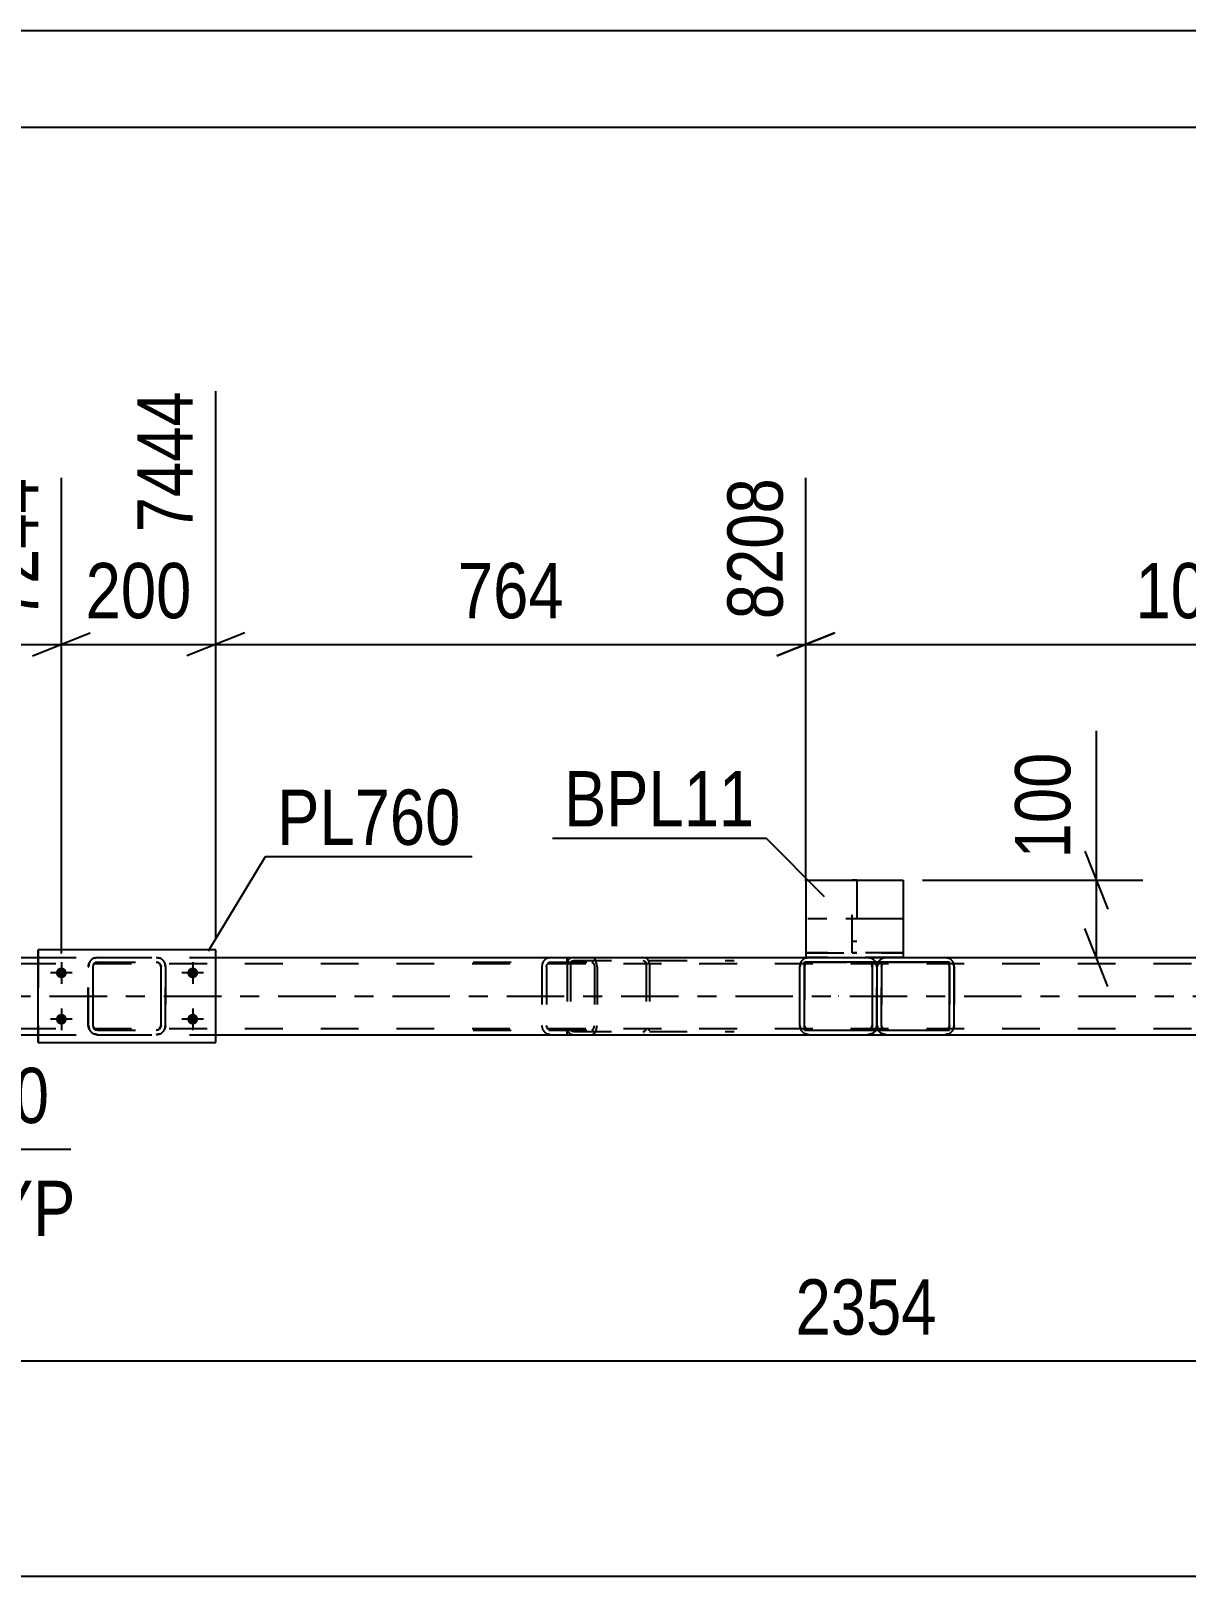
# Model space of a CAD drawing. Header units: millimetres. Extents: x -598 to 243, y -441 to 153.
# Drawn here: x -265.7 to -205.9, y 73 to 153 of the extents above; entities that cross this region are included whole.
import ezdxf

# ---------------------------------------------------------------- set-up
doc = ezdxf.new("R2010")
doc.units = ezdxf.units.MM
doc.linetypes.add('DXK_LINE_DOT2', pattern=[3.9198, 1.9599, -1.9599])
doc.linetypes.add('DXK_LINE_DOT3', pattern=[5.9187, 2.979, -0.9799, 0.9799, -0.9799])
doc.styles.add('Arial Narrow', font='ARIALN.TTF', dxfattribs={"height": 0.2})

# ---------------------------------------------------------------- blocks, each defined once
blk = doc.blocks.new('Unknown-318889849-1133')
at = {"color": 5, "linetype": 'Continuous'}
for p, q in [((243.023, 152.993), (-597.977, 152.993)), ((238.023, 147.993), (-592.977, 147.993))]:
    blk.add_line(p, q, dxfattribs=at)
blk = doc.blocks.new('Part-318889849-64224 - 64094')
at = {"color": 2, "linetype": 'Continuous'}
for p, q in [((-221.617, 105), (-221.434, 105.037)), ((-221.617, 105), (-221.613, 105)), ((-221.429, 105.037), (-221.613, 105)), ((-221.431, 105.037), (-218.389, 105.037)), ((-218.205, 105), (-218.389, 105.037)), ((-217.909, 104.557), (-217.945, 104.74)), ((-217.909, 101.517), (-217.909, 104.557)), ((-221.617, 101.073), (-221.613, 101.073)), ((-221.434, 101.037), (-221.617, 101.073)), ((-221.613, 101.073), (-221.429, 101.037)), ((-221.434, 101.037), (-218.389, 101.037)), ((-218.389, 101.037), (-218.205, 101.073)), ((-217.945, 101.333), (-217.909, 101.517))]:
    blk.add_line(p, q, dxfattribs=at)
at = {"color": 7, "linetype": 'DXK_LINE_DOT2'}
for p, q in [((-221.526, 104.778), (-221.603, 104.726)), ((-221.599, 104.726), (-221.521, 104.778)), ((-221.434, 104.797), (-221.526, 104.778)), ((-221.521, 104.778), (-221.429, 104.797)), ((-221.434, 105.037), (-221.431, 105.037)), ((-221.434, 105.037), (-221.431, 105.037)), ((-221.434, 104.797), (-218.389, 104.797)), ((-218.394, 105.037), (-218.21, 105)), ((-218.302, 104.778), (-218.394, 104.797)), ((-218.389, 104.797), (-218.297, 104.778)), ((-218.302, 104.778), (-218.297, 104.778)), ((-218.224, 104.726), (-218.302, 104.778)), ((-218.297, 104.778), (-218.219, 104.726)), ((-221.914, 104.557), (-221.91, 104.577)), ((-221.914, 104.557), (-221.909, 104.557)), ((-221.914, 101.517), (-221.914, 104.557)), ((-221.91, 104.577), (-221.877, 104.74)), ((-221.872, 104.74), (-221.909, 104.557)), ((-221.909, 101.517), (-221.909, 104.557)), ((-221.655, 104.648), (-221.674, 104.557)), ((-221.669, 104.557), (-221.674, 104.557)), ((-221.674, 104.557), (-221.674, 101.517)), ((-221.669, 104.557), (-221.651, 104.648)), ((-221.669, 101.517), (-221.669, 104.557)), ((-221.603, 104.726), (-221.655, 104.648)), ((-221.651, 104.648), (-221.599, 104.726)), ((-218.172, 104.648), (-218.224, 104.726)), ((-218.219, 104.726), (-218.167, 104.648)), ((-218.154, 104.557), (-218.172, 104.648)), ((-218.167, 104.648), (-218.149, 104.557)), ((-218.149, 104.557), (-218.154, 104.557)), ((-218.154, 104.557), (-218.154, 101.517)), ((-218.149, 101.517), (-218.149, 104.557)), ((-217.95, 104.74), (-217.914, 104.557)), ((-217.909, 104.557), (-217.914, 104.557)), ((-217.914, 104.557), (-217.914, 101.517)), ((-221.909, 101.517), (-221.914, 101.517)), ((-221.877, 101.333), (-221.914, 101.517)), ((-221.909, 101.517), (-221.872, 101.333)), ((-221.674, 101.517), (-221.669, 101.517)), ((-221.674, 101.517), (-221.655, 101.425)), ((-221.651, 101.425), (-221.669, 101.517)), ((-221.655, 101.425), (-221.603, 101.347)), ((-221.599, 101.347), (-221.651, 101.425)), ((-221.603, 101.347), (-221.526, 101.295)), ((-221.521, 101.295), (-221.599, 101.347)), ((-221.526, 101.295), (-221.434, 101.277)), ((-221.429, 101.277), (-221.521, 101.295)), ((-221.434, 101.277), (-218.389, 101.277)), ((-218.394, 101.277), (-218.302, 101.295)), ((-218.21, 101.073), (-218.394, 101.037)), ((-218.297, 101.295), (-218.389, 101.277)), ((-218.302, 101.295), (-218.224, 101.347)), ((-218.302, 101.295), (-218.297, 101.295)), ((-218.219, 101.347), (-218.297, 101.295)), ((-218.224, 101.347), (-218.172, 101.425)), ((-218.167, 101.425), (-218.219, 101.347)), ((-218.172, 101.425), (-218.154, 101.517)), ((-218.149, 101.517), (-218.167, 101.425)), ((-218.154, 101.517), (-218.149, 101.517)), ((-217.914, 101.517), (-217.95, 101.333)), ((-217.914, 101.517), (-217.909, 101.517))]:
    blk.add_line(p, q, dxfattribs=at)
for centre, start, end in [((-221.434, 104.557), 149.40122, 157.50002), ((-221.429, 104.557), 149.4012, 157.50002), ((-218.394, 104.557), 22.5, 67.5), ((-221.434, 101.517), 202.49998, 210.59897), ((-221.429, 101.517), 202.49998, 210.59895), ((-218.394, 101.517), 292.5, 337.5)]:
    blk.add_arc(centre, 0.48, start, end, dxfattribs=at)
at = {"color": 2, "linetype": 'Continuous'}
for centre, start, end in [((-221.434, 104.557), 112.5, 149.4012), ((-221.429, 104.557), 112.5, 149.40118), ((-218.389, 104.557), 22.5, 67.5), ((-221.434, 101.517), 210.59899, 247.5), ((-221.429, 101.517), 210.59897, 247.5), ((-218.389, 101.517), 292.5, 337.5)]:
    blk.add_arc(centre, 0.48, start, end, dxfattribs=at)
blk = doc.blocks.new('Part-318889849-64223 - 64094')
at = {"color": 2, "linetype": 'Continuous'}
for p, q in [((-265.339, 100.637), (-265.339, 105.437)), ((-265.339, 105.437), (-265.339, 105.437)), ((-256.139, 105.437), (-265.339, 105.437)), ((-256.139, 100.637), (-256.139, 105.437)), ((-265.339, 100.637), (-265.339, 100.637)), ((-265.339, 100.637), (-256.139, 100.637))]:
    blk.add_line(p, q, dxfattribs=at)
at = {"color": 7, "linetype": 'DXK_LINE_DOT2'}
for p, q in [((-265.339, 105.437), (-265.339, 100.637)), ((-265.339, 105.437), (-265.339, 105.437)), ((-256.139, 100.637), (-256.139, 105.437)), ((-265.339, 100.637), (-265.339, 100.637))]:
    blk.add_line(p, q, dxfattribs=at)
blk = doc.blocks.new('Part-318889849-64102 - 64094')
at = {"color": 2, "linetype": 'Continuous'}
for p, q in [((-269.55, 105.037), (-265.339, 105.037)), ((-256.139, 105.037), (-225.59, 105.037)), ((-218.389, 105.037), (-185.345, 105.037)), ((-269.55, 101.037), (-265.339, 101.037)), ((-256.139, 101.037), (-225.43, 101.037)), ((-222.389, 101.037), (-221.429, 101.037)), ((-218.389, 101.037), (-185.345, 101.037))]:
    blk.add_line(p, q, dxfattribs=at)
at = {"color": 7, "linetype": 'DXK_LINE_DOT2'}
for p, q in [((-265.339, 105.037), (-256.139, 105.037)), ((-225.59, 105.037), (-218.389, 105.037)), ((-513.338, 104.717), (-1.547, 104.717)), ((-513.338, 101.357), (-1.547, 101.357)), ((-265.339, 101.037), (-256.139, 101.037)), ((-225.43, 101.037), (-222.389, 101.037)), ((-221.429, 101.037), (-218.389, 101.037))]:
    blk.add_line(p, q, dxfattribs=at)
at = {"color": 7, "linetype": 'DXK_LINE_DOT3'}
blk.add_line((-513.338, 103.037), (-1.547, 103.037), dxfattribs=at)
blk = doc.blocks.new('Part-318889849-64189 - 64094')
at = {"color": 2, "linetype": 'Continuous'}
for p, q in [((-225.771, 104.896), (-225.769, 104.896)), ((-225.616, 105), (-225.432, 105.036)), ((-225.43, 105.036), (-225.613, 105)), ((-225.43, 105.036), (-222.39, 105.036)), ((-222.206, 105), (-222.39, 105.036)), ((-225.912, 104.556), (-225.875, 104.74)), ((-225.912, 104.556), (-225.91, 104.556)), ((-225.912, 101.516), (-225.912, 104.556)), ((-225.873, 104.74), (-225.91, 104.556)), ((-225.91, 101.516), (-225.91, 104.556)), ((-225.91, 101.516), (-225.912, 101.516)), ((-225.875, 101.333), (-225.912, 101.516)), ((-225.91, 101.516), (-225.873, 101.333)), ((-225.771, 101.177), (-225.769, 101.177)), ((-225.432, 101.036), (-225.616, 101.073)), ((-225.613, 101.073), (-225.43, 101.036)), ((-225.43, 101.036), (-222.39, 101.036)), ((-222.39, 101.036), (-222.206, 101.073))]:
    blk.add_line(p, q, dxfattribs=at)
at = {"color": 7, "linetype": 'DXK_LINE_DOT2'}
for p, q in [((-225.524, 104.778), (-225.602, 104.726)), ((-225.599, 104.726), (-225.521, 104.778)), ((-225.432, 104.796), (-225.524, 104.778)), ((-225.521, 104.778), (-225.43, 104.796)), ((-225.432, 105.036), (-225.43, 105.036)), ((-225.432, 105.036), (-225.43, 105.036)), ((-225.432, 104.796), (-222.39, 104.796)), ((-222.392, 105.036), (-222.208, 105)), ((-222.3, 104.778), (-222.392, 104.796)), ((-222.39, 104.796), (-222.298, 104.778)), ((-222.222, 104.726), (-222.3, 104.778)), ((-222.298, 104.778), (-222.22, 104.726)), ((-225.654, 104.648), (-225.672, 104.556)), ((-225.67, 104.556), (-225.672, 104.556)), ((-225.672, 104.556), (-225.672, 101.516)), ((-225.67, 104.556), (-225.651, 104.648)), ((-225.67, 101.516), (-225.67, 104.556)), ((-225.602, 104.726), (-225.654, 104.648)), ((-225.651, 104.648), (-225.599, 104.726)), ((-222.222, 104.726), (-222.22, 104.726)), ((-222.17, 104.648), (-222.222, 104.726)), ((-222.22, 104.726), (-222.168, 104.648)), ((-222.152, 104.556), (-222.17, 104.648)), ((-222.168, 104.648), (-222.15, 104.556)), ((-222.15, 104.556), (-222.152, 104.556)), ((-222.152, 104.556), (-222.152, 101.516)), ((-222.15, 101.516), (-222.15, 104.556)), ((-221.949, 104.74), (-221.912, 104.556)), ((-221.91, 104.556), (-221.946, 104.74)), ((-221.91, 104.556), (-221.912, 104.556)), ((-221.912, 104.556), (-221.912, 101.516)), ((-221.91, 101.516), (-221.91, 104.556)), ((-225.672, 101.516), (-225.67, 101.516)), ((-225.672, 101.516), (-225.654, 101.425)), ((-225.651, 101.425), (-225.67, 101.516)), ((-225.654, 101.425), (-225.602, 101.347)), ((-225.599, 101.347), (-225.651, 101.425)), ((-225.602, 101.347), (-225.524, 101.295)), ((-225.521, 101.295), (-225.599, 101.347)), ((-225.524, 101.295), (-225.432, 101.276)), ((-225.43, 101.276), (-225.521, 101.295)), ((-225.432, 101.276), (-222.39, 101.276)), ((-225.432, 101.036), (-225.43, 101.036)), ((-225.432, 101.036), (-225.43, 101.036)), ((-222.392, 101.276), (-222.3, 101.295)), ((-222.208, 101.073), (-222.392, 101.036)), ((-222.298, 101.295), (-222.39, 101.276)), ((-222.3, 101.295), (-222.222, 101.347)), ((-222.22, 101.347), (-222.298, 101.295)), ((-222.222, 101.347), (-222.17, 101.425)), ((-222.222, 101.347), (-222.22, 101.347)), ((-222.168, 101.425), (-222.22, 101.347)), ((-222.17, 101.425), (-222.152, 101.516)), ((-222.15, 101.516), (-222.168, 101.425)), ((-222.152, 101.516), (-222.15, 101.516)), ((-221.912, 101.516), (-221.949, 101.333)), ((-221.946, 101.333), (-221.91, 101.516)), ((-221.912, 101.516), (-221.91, 101.516))]:
    blk.add_line(p, q, dxfattribs=at)
at = {"color": 7, "linetype": 'DXK_LINE_DOT3'}
blk.add_line((-223.908, 103.036), (-223.914, 103.036), dxfattribs=at)
at = {"color": 2, "linetype": 'Continuous'}
for centre, start, end in [((-225.432, 104.556), 112.5, 157.5), ((-225.43, 104.556), 112.5, 157.5), ((-222.39, 104.556), 30.60497, 67.5), ((-225.432, 101.516), 202.5, 247.5), ((-225.43, 101.516), 202.5, 247.5), ((-222.39, 101.516), 292.5, 329.40719)]:
    blk.add_arc(centre, 0.48, start, end, dxfattribs=at)
at = {"color": 7, "linetype": 'DXK_LINE_DOT2'}
for centre, start, end in [((-222.392, 104.556), 22.5, 67.5), ((-222.39, 104.556), 22.5, 30.60497), ((-222.392, 101.516), 292.5, 337.5), ((-222.39, 101.516), 329.40719, 337.5)]:
    blk.add_arc(centre, 0.48, start, end, dxfattribs=at)
blk = doc.blocks.new('Part-318889849-64222 - 64094')
at = {"color": 7, "linetype": 'DXK_LINE_DOT2'}
for p, q in [((-262.448, 105), (-262.264, 105.037)), ((-262.448, 105), (-262.443, 105)), ((-262.259, 105.037), (-262.443, 105)), ((-262.356, 104.778), (-262.434, 104.726)), ((-262.429, 104.726), (-262.351, 104.778)), ((-262.264, 104.797), (-262.356, 104.778)), ((-262.351, 104.778), (-262.259, 104.797)), ((-262.264, 105.037), (-259.219, 105.037)), ((-262.264, 104.797), (-259.219, 104.797)), ((-259.224, 105.037), (-259.04, 105)), ((-259.132, 104.778), (-259.224, 104.797)), ((-259.036, 105), (-259.219, 105.037)), ((-259.219, 104.797), (-259.128, 104.778)), ((-259.132, 104.778), (-259.128, 104.778)), ((-259.054, 104.726), (-259.132, 104.778)), ((-259.128, 104.778), (-259.05, 104.726)), ((-262.744, 104.557), (-262.707, 104.74)), ((-262.744, 104.557), (-262.739, 104.557)), ((-262.744, 101.517), (-262.744, 104.557)), ((-262.703, 104.74), (-262.739, 104.557)), ((-262.739, 101.517), (-262.739, 104.557)), ((-262.486, 104.648), (-262.504, 104.557)), ((-262.499, 104.557), (-262.504, 104.557)), ((-262.504, 104.557), (-262.504, 101.517)), ((-262.499, 104.557), (-262.481, 104.648)), ((-262.499, 101.517), (-262.499, 104.557)), ((-262.434, 104.726), (-262.486, 104.648)), ((-262.481, 104.648), (-262.429, 104.726)), ((-259.002, 104.648), (-259.054, 104.726)), ((-259.05, 104.726), (-258.998, 104.648)), ((-258.984, 104.557), (-259.002, 104.648)), ((-258.998, 104.648), (-258.979, 104.557)), ((-258.979, 104.557), (-258.984, 104.557)), ((-258.984, 104.557), (-258.984, 101.517)), ((-258.979, 101.517), (-258.979, 104.557)), ((-258.781, 104.74), (-258.744, 104.557)), ((-258.739, 104.557), (-258.776, 104.74)), ((-258.739, 104.557), (-258.744, 104.557)), ((-258.744, 104.557), (-258.744, 101.517)), ((-258.739, 101.517), (-258.739, 104.557)), ((-262.739, 101.517), (-262.744, 101.517)), ((-262.707, 101.333), (-262.744, 101.517)), ((-262.739, 101.517), (-262.703, 101.333)), ((-262.504, 101.517), (-262.499, 101.517)), ((-262.504, 101.517), (-262.486, 101.425)), ((-262.481, 101.425), (-262.499, 101.517)), ((-262.486, 101.425), (-262.434, 101.347)), ((-262.429, 101.347), (-262.481, 101.425)), ((-262.448, 101.073), (-262.443, 101.073)), ((-262.264, 101.037), (-262.448, 101.073)), ((-262.443, 101.073), (-262.259, 101.037)), ((-262.434, 101.347), (-262.356, 101.295)), ((-262.351, 101.295), (-262.429, 101.347)), ((-262.356, 101.295), (-262.264, 101.277)), ((-262.259, 101.277), (-262.351, 101.295)), ((-262.264, 101.277), (-259.219, 101.277)), ((-262.264, 101.037), (-259.219, 101.037)), ((-259.224, 101.277), (-259.132, 101.295)), ((-259.04, 101.073), (-259.224, 101.037)), ((-259.128, 101.295), (-259.219, 101.277)), ((-259.219, 101.037), (-259.036, 101.073)), ((-259.132, 101.295), (-259.054, 101.347)), ((-259.132, 101.295), (-259.128, 101.295)), ((-259.05, 101.347), (-259.128, 101.295)), ((-259.054, 101.347), (-259.002, 101.425)), ((-258.998, 101.425), (-259.05, 101.347)), ((-259.002, 101.425), (-258.984, 101.517)), ((-258.979, 101.517), (-258.998, 101.425)), ((-258.984, 101.517), (-258.979, 101.517)), ((-258.744, 101.517), (-258.781, 101.333)), ((-258.776, 101.333), (-258.739, 101.517)), ((-258.744, 101.517), (-258.739, 101.517))]:
    blk.add_line(p, q, dxfattribs=at)
at = {"color": 7, "linetype": 'DXK_LINE_DOT3'}
blk.add_line((-260.736, 103.037), (-260.747, 103.037), dxfattribs=at)
at = {"color": 7, "linetype": 'DXK_LINE_DOT2'}
for centre, start, end in [((-262.264, 104.557), 112.5, 157.5), ((-262.259, 104.557), 112.5, 157.5), ((-259.224, 104.557), 22.5, 67.5), ((-259.219, 104.557), 22.5, 67.5), ((-262.264, 101.517), 202.5, 247.5), ((-262.259, 101.517), 202.5, 247.5), ((-259.224, 101.517), 292.5, 337.5), ((-259.219, 101.517), 292.5, 337.5)]:
    blk.add_arc(centre, 0.48, start, end, dxfattribs=at)
blk = doc.blocks.new('Part-318889849-64241 - 64094')
at = {"color": 2, "linetype": 'Continuous'}
for p, q in [((-225.67, 101.277), (-225.67, 104.797)), ((-225.67, 104.797), (-225.67, 104.797)), ((-218.148, 104.797), (-225.67, 104.797)), ((-218.148, 101.277), (-218.148, 104.797)), ((-225.67, 101.277), (-225.67, 101.277)), ((-225.67, 101.277), (-218.148, 101.277))]:
    blk.add_line(p, q, dxfattribs=at)
at = {"color": 7, "linetype": 'DXK_LINE_DOT2'}
for p, q in [((-225.67, 104.797), (-225.67, 101.277)), ((-225.67, 104.797), (-225.67, 104.797)), ((-218.148, 101.277), (-218.148, 104.797)), ((-225.67, 101.277), (-225.67, 101.277))]:
    blk.add_line(p, q, dxfattribs=at)
blk = doc.blocks.new('Part-318889849-64242 - 64094')
at = {"color": 2, "linetype": 'Continuous'}
for p, q in [((-225.59, 109.037), (-220.55, 109.037)), ((-225.59, 109.037), (-225.59, 105.037)), ((-220.55, 109.037), (-220.55, 105.037)), ((-225.59, 105.037), (-220.55, 105.037)), ((-225.59, 105.037), (-225.59, 105.037)), ((-220.55, 105.037), (-220.55, 105.037))]:
    blk.add_line(p, q, dxfattribs=at)
at = {"color": 7, "linetype": 'DXK_LINE_DOT3'}
blk.add_line((-220.55, 107.037), (-225.59, 107.037), dxfattribs=at)
at = {"color": 7, "linetype": 'DXK_LINE_DOT2'}
for p, q in [((-225.59, 105.277), (-220.55, 105.277)), ((-220.55, 105.277), (-225.59, 105.277)), ((-225.59, 105.277), (-225.59, 105.277)), ((-225.59, 105.277), (-225.59, 105.26)), ((-225.59, 105.26), (-225.59, 105.057)), ((-225.59, 105.037), (-225.59, 105.057)), ((-220.55, 105.037), (-225.59, 105.037)), ((-220.55, 105.277), (-220.55, 105.277)), ((-220.55, 105.277), (-220.55, 105.057)), ((-220.55, 105.037), (-220.55, 105.057))]:
    blk.add_line(p, q, dxfattribs=at)
blk = doc.blocks.new('Part-318889849-64243 - 64094')
at = {"color": 7, "linetype": 'DXK_LINE_DOT2'}
for p, q in [((-223.192, 105.277), (-223.192, 109.037)), ((-222.952, 109.037), (-223.192, 109.037)), ((-222.952, 109.037), (-222.952, 105.277)), ((-223.192, 105.877), (-222.952, 105.877)), ((-222.952, 105.277), (-223.192, 105.277)), ((-223.192, 105.277), (-222.952, 105.277))]:
    blk.add_line(p, q, dxfattribs=at)
blk = doc.blocks.new('Part-318889849-64262 - 64094')
at = {"color": 7, "linetype": 'DXK_LINE_DOT2'}
for p, q in [((-237.925, 104.839), (-237.951, 104.717)), ((-237.78, 104.717), (-237.767, 104.778)), ((-237.767, 104.778), (-237.73, 104.83)), ((-237.61, 105.037), (-237.74, 105.012)), ((-237.73, 104.83), (-237.675, 104.864)), ((-237.675, 104.864), (-237.61, 104.877)), ((-237.61, 105.037), (-229.309, 105.037)), ((-237.61, 104.877), (-229.309, 104.877)), ((-233.904, 105.012), (-234.034, 105.037)), ((-234.034, 104.877), (-233.969, 104.864)), ((-233.969, 104.864), (-233.945, 104.849)), ((-233.945, 104.849), (-233.914, 104.83)), ((-233.914, 104.83), (-233.877, 104.778)), ((-233.877, 104.778), (-233.864, 104.717)), ((-233.694, 104.717), (-233.72, 104.839)), ((-237.951, 104.717), (-237.951, 101.357)), ((-237.78, 104.717), (-237.78, 101.357)), ((-233.864, 104.717), (-233.864, 101.357)), ((-233.694, 104.717), (-233.694, 101.357)), ((-237.951, 101.357), (-237.925, 101.234)), ((-237.767, 101.295), (-237.78, 101.357)), ((-237.73, 101.243), (-237.767, 101.295)), ((-237.74, 101.061), (-237.61, 101.037)), ((-237.675, 101.209), (-237.73, 101.243)), ((-237.61, 101.197), (-237.675, 101.209)), ((-237.61, 101.197), (-229.309, 101.197)), ((-237.61, 101.037), (-229.309, 101.037)), ((-234.034, 101.197), (-233.969, 101.209)), ((-234.034, 101.037), (-233.904, 101.061)), ((-233.969, 101.209), (-233.945, 101.224)), ((-233.945, 101.224), (-233.914, 101.243)), ((-233.877, 101.295), (-233.914, 101.243)), ((-233.864, 101.357), (-233.877, 101.295)), ((-233.72, 101.234), (-233.694, 101.357))]:
    blk.add_line(p, q, dxfattribs=at)
for centre, start, end in [((-237.623, 104.703), 110.75831, 155.68004), ((-234.021, 104.703), 24.31996, 69.24168), ((-237.623, 101.37), 204.31996, 249.24168)]:
    blk.add_arc(centre, 0.331, start, end, dxfattribs=at)
blk = doc.blocks.new('Part-318889849-64267 - 64094')
at = {"color": 7, "linetype": 'DXK_LINE_DOT2'}
for p, q in [((-242.812, 105.037), (-236.674, 105.037)), ((-242.812, 104.797), (-236.674, 104.797)), ((-238.766, 105.037), (-238.958, 105)), ((-238.943, 104.726), (-238.862, 104.778)), ((-238.862, 104.778), (-238.766, 104.797)), ((-237.951, 104.797), (-237.951, 105.037)), ((-236.571, 105), (-236.674, 105.037)), ((-236.674, 104.797), (-236.622, 104.778)), ((-236.622, 104.778), (-236.579, 104.726)), ((-236.483, 104.896), (-236.571, 105)), ((-236.424, 104.74), (-236.483, 104.896)), ((-239.24, 104.692), (-239.268, 104.557)), ((-239.268, 104.557), (-239.268, 101.517)), ((-239.23, 104.74), (-239.24, 104.692)), ((-239.017, 104.557), (-238.998, 104.648)), ((-239.017, 104.557), (-239.017, 101.517)), ((-238.998, 104.648), (-238.943, 104.726)), ((-236.579, 104.726), (-236.549, 104.648)), ((-236.549, 104.648), (-236.539, 104.557)), ((-236.539, 104.557), (-236.539, 101.517)), ((-236.403, 104.557), (-236.424, 104.74)), ((-236.403, 104.557), (-236.403, 101.517)), ((-242.812, 101.277), (-236.674, 101.277)), ((-242.812, 101.037), (-236.674, 101.037)), ((-239.268, 101.517), (-239.262, 101.484)), ((-239.262, 101.484), (-239.24, 101.381)), ((-239.24, 101.381), (-239.23, 101.333)), ((-238.998, 101.425), (-239.017, 101.517)), ((-238.943, 101.347), (-238.998, 101.425)), ((-238.958, 101.073), (-238.766, 101.037)), ((-238.862, 101.295), (-238.943, 101.347)), ((-238.766, 101.277), (-238.862, 101.295)), ((-237.951, 101.037), (-237.951, 101.277)), ((-236.622, 101.295), (-236.674, 101.277)), ((-236.674, 101.037), (-236.571, 101.073)), ((-236.579, 101.347), (-236.622, 101.295)), ((-236.579, 101.347), (-236.566, 101.381)), ((-236.571, 101.073), (-236.483, 101.177)), ((-236.566, 101.381), (-236.549, 101.425)), ((-236.549, 101.425), (-236.539, 101.517)), ((-236.483, 101.177), (-236.471, 101.209)), ((-236.471, 101.209), (-236.424, 101.333)), ((-236.424, 101.333), (-236.403, 101.517))]:
    blk.add_line(p, q, dxfattribs=at)
for centre, start, end in [((-238.78, 104.541), 111.1941, 156.15059), ((-238.78, 101.532), 203.84941, 248.8059)]:
    blk.add_arc(centre, 0.492, start, end, dxfattribs=at)
blk = doc.blocks.new('Bolt-318889849-64299 - 64094')
at = {"linetype": 'Continuous'}
for points in [[(-264.419, 104.237), (-264.413, 104.295), (-264.395, 104.35), (-264.366, 104.401), (-264.327, 104.445), (-264.279, 104.479), (-264.226, 104.503), (-264.169, 104.515), (-264.11, 104.515), (-264.053, 104.503), (-263.999, 104.479), (-263.952, 104.445), (-263.913, 104.401), (-263.883, 104.35), (-263.865, 104.295), (-263.859, 104.237), (-263.865, 104.178), (-263.883, 104.123), (-263.913, 104.072), (-263.952, 104.028), (-263.999, 103.994), (-264.053, 103.97), (-264.11, 103.958), (-264.169, 103.958), (-264.226, 103.97), (-264.279, 103.994), (-264.327, 104.028), (-264.366, 104.072), (-264.395, 104.123), (-264.413, 104.178)], [(-257.619, 104.237), (-257.613, 104.295), (-257.595, 104.35), (-257.566, 104.401), (-257.527, 104.445), (-257.479, 104.479), (-257.426, 104.503), (-257.369, 104.515), (-257.31, 104.515), (-257.253, 104.503), (-257.199, 104.479), (-257.152, 104.445), (-257.113, 104.401), (-257.083, 104.35), (-257.065, 104.295), (-257.059, 104.237), (-257.065, 104.178), (-257.083, 104.123), (-257.113, 104.072), (-257.152, 104.028), (-257.199, 103.994), (-257.253, 103.97), (-257.31, 103.958), (-257.369, 103.958), (-257.426, 103.97), (-257.479, 103.994), (-257.527, 104.028), (-257.566, 104.072), (-257.595, 104.123), (-257.613, 104.178)], [(-264.419, 101.837), (-264.413, 101.895), (-264.395, 101.95), (-264.366, 102.001), (-264.327, 102.045), (-264.279, 102.079), (-264.226, 102.103), (-264.169, 102.115), (-264.11, 102.115), (-264.053, 102.103), (-263.999, 102.079), (-263.952, 102.045), (-263.913, 102.001), (-263.883, 101.95), (-263.865, 101.895), (-263.859, 101.837), (-263.865, 101.778), (-263.883, 101.723), (-263.913, 101.672), (-263.952, 101.628), (-263.999, 101.594), (-264.053, 101.57), (-264.11, 101.558), (-264.169, 101.558), (-264.226, 101.57), (-264.279, 101.594), (-264.327, 101.628), (-264.366, 101.672), (-264.395, 101.723), (-264.413, 101.778)], [(-257.619, 101.837), (-257.613, 101.895), (-257.595, 101.95), (-257.566, 102.001), (-257.527, 102.045), (-257.479, 102.079), (-257.426, 102.103), (-257.369, 102.115), (-257.31, 102.115), (-257.253, 102.103), (-257.199, 102.079), (-257.152, 102.045), (-257.113, 102.001), (-257.083, 101.95), (-257.065, 101.895), (-257.059, 101.837), (-257.065, 101.778), (-257.083, 101.723), (-257.113, 101.672), (-257.152, 101.628), (-257.199, 101.594), (-257.253, 101.57), (-257.31, 101.558), (-257.369, 101.558), (-257.426, 101.57), (-257.479, 101.594), (-257.527, 101.628), (-257.566, 101.672), (-257.595, 101.723), (-257.613, 101.778)]]:
    blk.add_hatch(color=1, dxfattribs=at).paths.add_polyline_path(points)
at = {"color": 1, "linetype": 'Continuous'}
for p, q in [((-264.139, 104.797), (-264.139, 103.677)), ((-257.339, 104.797), (-257.339, 103.677)), ((-263.579, 104.237), (-264.699, 104.237)), ((-256.779, 104.237), (-257.899, 104.237)), ((-264.139, 102.397), (-264.139, 101.277)), ((-257.339, 102.397), (-257.339, 101.277)), ((-263.579, 101.837), (-264.699, 101.837)), ((-256.779, 101.837), (-257.899, 101.837))]:
    blk.add_line(p, q, dxfattribs=at)
blk = doc.blocks.new('StraightDimension-318889849-64835 - 64094')
at = {"color": 7, "linetype": 'Continuous'}
for p, q in [((-256.139, 106.037), (-256.139, 134.354)), ((-225.59, 108.986), (-225.59, 129.854)), ((-254.639, 121.841), (-257.639, 120.641)), ((-227.09, 120.641), (-224.09, 121.841)), ((-256.139, 121.241), (-225.59, 121.241))]:
    blk.add_line(p, q, dxfattribs=at)
at = {"color": 0}
blk.add_wipeout([(-237.522, 121.991), (-237.522, 126.191), (-244.207, 126.191), (-244.207, 121.991)], dxfattribs=at)
at = {"color": 3, "style": 'Arial Narrow'}
blk.add_text('764', height=2.8633, dxfattribs=at).set_placement((-243.607, 122.591))
at = {"color": 0, "linetype": 'Continuous'}
blk.add_wipeout([(-226.19, 130.454), (-230.39, 130.454), (-230.39, 121.941), (-226.19, 121.941)], dxfattribs=at)
at = {"color": 3, "linetype": 'Continuous', "style": 'Arial Narrow'}
blk.add_text('8208', height=2.8633, rotation=90.00021, dxfattribs=at).set_placement((-226.79, 122.541))
blk = doc.blocks.new('StraightDimension-318889849-64834 - 64094')
at = {"color": 7, "linetype": 'Continuous'}
for p, q in [((-225.59, 108.986), (-225.59, 129.854)), ((-184.145, 105.237), (-184.145, 129.854)), ((-224.09, 121.841), (-227.09, 120.641)), ((-185.645, 120.641), (-182.645, 121.841)), ((-225.59, 121.241), (-184.145, 121.241))]:
    blk.add_line(p, q, dxfattribs=at)
at = {"color": 0}
blk.add_wipeout([(-200.611, 121.991), (-200.611, 126.191), (-209.124, 126.191), (-209.124, 121.991)], dxfattribs=at)
at = {"color": 3, "style": 'Arial Narrow'}
blk.add_text('1036', height=2.8633, dxfattribs=at).set_placement((-208.524, 122.591))
at = {"color": 0, "linetype": 'Continuous'}
blk.add_wipeout([(-184.745, 130.454), (-188.945, 130.454), (-188.945, 121.941), (-184.745, 121.941)], dxfattribs=at)
at = {"color": 3, "linetype": 'Continuous', "style": 'Arial Narrow'}
blk.add_text('9244', height=2.8633, rotation=90.00021, dxfattribs=at).set_placement((-185.345, 122.541))
blk = doc.blocks.new('StraightDimension-318889849-64836 - 64094')
at = {"color": 7, "linetype": 'Continuous'}
for p, q in [((-256.139, 106.037), (-256.139, 134.354)), ((-264.139, 105.237), (-264.139, 129.854)), ((-265.639, 120.641), (-262.639, 121.841)), ((-254.639, 121.841), (-257.639, 120.641)), ((-264.139, 121.241), (-256.139, 121.241))]:
    blk.add_line(p, q, dxfattribs=at)
at = {"color": 0}
blk.add_wipeout([(-256.797, 121.991), (-256.797, 126.191), (-263.481, 126.191), (-263.481, 121.991)], dxfattribs=at)
at = {"color": 3, "style": 'Arial Narrow'}
blk.add_text('200', height=2.8633, dxfattribs=at).set_placement((-262.881, 122.591))
at = {"color": 0, "linetype": 'Continuous'}
blk.add_wipeout([(-256.739, 134.954), (-260.939, 134.954), (-260.939, 126.441), (-256.739, 126.441)], dxfattribs=at)
at = {"color": 3, "linetype": 'Continuous', "style": 'Arial Narrow'}
blk.add_text('7444', height=2.8633, rotation=90.00021, dxfattribs=at).set_placement((-257.339, 127.041))
blk = doc.blocks.new('StraightDimension-318889849-64837 - 64094')
at = {"color": 7, "linetype": 'Continuous'}
for p, q in [((-296.145, 106.037), (-296.145, 134.354)), ((-264.139, 105.237), (-264.139, 129.854)), ((-294.645, 121.841), (-297.645, 120.641)), ((-265.639, 120.641), (-262.639, 121.841)), ((-296.145, 121.241), (-264.139, 121.241))]:
    blk.add_line(p, q, dxfattribs=at)
at = {"color": 0}
blk.add_wipeout([(-276.8, 121.991), (-276.8, 126.191), (-283.484, 126.191), (-283.484, 121.991)], dxfattribs=at)
at = {"color": 3, "style": 'Arial Narrow'}
blk.add_text('800', height=2.8633, dxfattribs=at).set_placement((-282.884, 122.591))
at = {"color": 0, "linetype": 'Continuous'}
blk.add_wipeout([(-264.739, 130.454), (-268.939, 130.454), (-268.939, 121.941), (-264.739, 121.941)], dxfattribs=at)
at = {"color": 3, "linetype": 'Continuous', "style": 'Arial Narrow'}
blk.add_text('7244', height=2.8633, rotation=90.00021, dxfattribs=at).set_placement((-265.339, 122.541))
blk = doc.blocks.new('StraightDimension-318889849-65522 - 64094')
at = {"color": 7, "linetype": 'Continuous'}
for p, q in [((-210.55, 109.037), (-210.55, 116.771)), ((-210.55, 109.037), (-210.55, 116.771)), ((-211.15, 110.537), (-209.95, 107.537)), ((-219.55, 109.037), (-208.15, 109.037)), ((-210.55, 105.037), (-210.55, 109.037)), ((-209.95, 103.537), (-211.15, 106.537)), ((-219.55, 105.037), (-208.15, 105.037))]:
    blk.add_line(p, q, dxfattribs=at)
at = {"color": 0}
blk.add_wipeout([(-211.3, 116.246), (-215.5, 116.246), (-215.5, 109.562), (-211.3, 109.562)], dxfattribs=at)
at = {"color": 3, "style": 'Arial Narrow'}
blk.add_text('100', height=2.8633, rotation=90.00021, dxfattribs=at).set_placement((-211.9, 110.162))
blk = doc.blocks.new('StraightDimension-318889849-65539 - 64094')
at = {"color": 7, "linetype": 'Continuous'}
blk.add_line((-550.378, 73.013), (162.392, 73.013), dxfattribs=at)
blk = doc.blocks.new('StraightDimension-318889849-66130 - 64094')
at = {"color": 7, "linetype": 'Continuous'}
for p, q in [((-175.39, 100.836), (-175.39, 75.547)), ((-269.55, 100.037), (-269.55, 75.547)), ((-268.05, 84.76), (-271.05, 83.56)), ((-269.55, 84.16), (-175.39, 84.16)), ((-176.89, 83.56), (-173.89, 84.76))]:
    blk.add_line(p, q, dxfattribs=at)
at = {"color": 0}
blk.add_wipeout([(-218.214, 84.91), (-218.214, 89.11), (-226.726, 89.11), (-226.726, 84.91)], dxfattribs=at)
at = {"color": 3, "style": 'Arial Narrow'}
blk.add_text('2354', height=2.8633, dxfattribs=at).set_placement((-226.126, 85.51))
at = {"color": 0, "linetype": 'Continuous'}
blk.add_wipeout([(-175.99, 83.46), (-180.19, 83.46), (-180.19, 74.947), (-175.99, 74.947)], dxfattribs=at)
at = {"color": 3, "linetype": 'Continuous', "style": 'Arial Narrow'}
blk.add_text('9463', height=2.8633, rotation=90.00021, dxfattribs=at).set_placement((-176.59, 75.547))
blk = doc.blocks.new('StraightDimension-318889849-66511 - 64094')
at = {"color": 7, "linetype": 'Continuous'}
for p, q in [((-270.75, 100.837), (-270.75, 92.711)), ((-269.55, 99.637), (-269.55, 92.711)), ((-272.25, 94.511), (-269.25, 95.711)), ((-268.05, 95.711), (-271.05, 94.511)), ((-270.75, 95.111), (-269.55, 95.111)), ((-269.55, 95.111), (-263.644, 95.111)), ((-269.55, 95.111), (-263.644, 95.111))]:
    blk.add_line(p, q, dxfattribs=at)
at = {"color": 0}
blk.add_wipeout([(-264.169, 95.861), (-264.169, 100.061), (-269.025, 100.061), (-269.025, 95.861)], dxfattribs=at)
at = {"color": 0, "linetype": 'Continuous'}
blk.add_wipeout([(-262.802, 90.011), (-262.802, 94.211), (-270.392, 94.211), (-270.392, 90.011)], dxfattribs=at)
at = {"color": 3, "style": 'Arial Narrow'}
blk.add_text('30', height=2.8633, dxfattribs=at).set_placement((-268.425, 96.461))
at = {"color": 3, "linetype": 'Continuous', "style": 'Arial Narrow'}
blk.add_text('TYP', height=2.8633, dxfattribs=at).set_placement((-269.792, 90.611))
blk = doc.blocks.new('Mark-318889849-64573 - 64094')
at = {"color": 30, "linetype": 'Continuous'}
for p, q in [((-256.524, 105.381), (-253.565, 110.262)), ((-253.565, 110.262), (-242.861, 110.262))]:
    blk.add_line(p, q, dxfattribs=at)
at = {"color": 0}
blk.add_wipeout([(-243.461, 110.862), (-243.461, 113.862), (-252.965, 113.862), (-252.965, 110.862)], dxfattribs=at)
blk.add_wipeout([(-243.461, 110.862), (-243.461, 113.862), (-252.965, 113.862), (-252.965, 110.862)], dxfattribs=at)
at = {"color": 3, "style": 'Arial Narrow'}
blk.add_text('PL760', height=2.8633, dxfattribs=at).set_placement((-252.965, 110.862))
blk = doc.blocks.new('Mark-318889849-64597 - 64094')
at = {"color": 30, "linetype": 'Continuous'}
for p in [(-238.714, 111.217), (-224.633, 108.17)]:
    blk.add_line(p, (-227.646, 111.217), dxfattribs=at)
at = {"color": 0}
blk.add_wipeout([(-228.246, 111.817), (-228.246, 114.817), (-238.114, 114.817), (-238.114, 111.817)], dxfattribs=at)
blk.add_wipeout([(-228.246, 111.817), (-228.246, 114.817), (-238.114, 114.817), (-238.114, 111.817)], dxfattribs=at)
at = {"color": 3, "style": 'Arial Narrow'}
blk.add_text('BPL11', height=2.8633, dxfattribs=at).set_placement((-238.114, 111.817))

msp = doc.modelspace()

# ---------------------------------------------------------------- block references
for name in ['Unknown-318889849-1133', 'Part-318889849-64242 - 64094', 'Part-318889849-64243 - 64094', 'Part-318889849-64102 - 64094', 'Part-318889849-64223 - 64094', 'Bolt-318889849-64299 - 64094', 'Part-318889849-64222 - 64094', 'Part-318889849-64267 - 64094', 'Part-318889849-64262 - 64094', 'Part-318889849-64189 - 64094', 'Part-318889849-64241 - 64094', 'Part-318889849-64224 - 64094']:
    msp.add_blockref(name, (0, 0))

# ---------------------------------------------------------------- next in the draw order: block references
for name in ['StraightDimension-318889849-64835 - 64094', 'StraightDimension-318889849-65539 - 64094']:
    msp.add_blockref(name, (0, 0))

# ---------------------------------------------------------------- next in the draw order: block references
for name in ['StraightDimension-318889849-64836 - 64094', 'StraightDimension-318889849-64834 - 64094', 'StraightDimension-318889849-66130 - 64094']:
    msp.add_blockref(name, (0, 0))

# ---------------------------------------------------------------- next in the draw order: block references
for name in ['StraightDimension-318889849-64837 - 64094', 'StraightDimension-318889849-65522 - 64094', 'Mark-318889849-64597 - 64094', 'Mark-318889849-64573 - 64094', 'StraightDimension-318889849-66511 - 64094']:
    msp.add_blockref(name, (0, 0))

doc.saveas('drawing.dxf')
